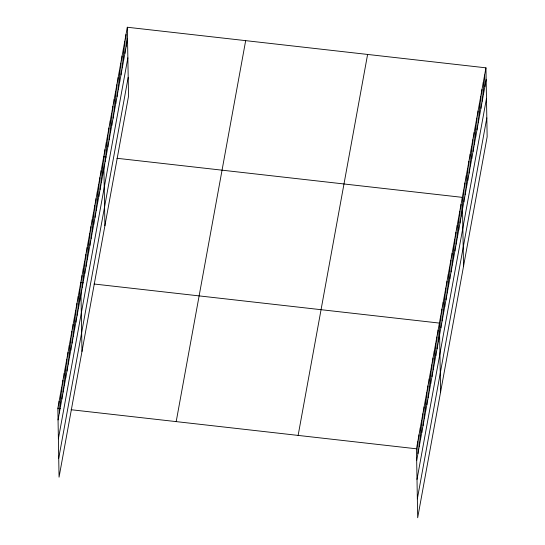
<?xml version="1.0" encoding="UTF-8"?>
<svg xmlns="http://www.w3.org/2000/svg" width="545" height="545" viewBox="0 0 545 545"><rect width="100%" height="100%" fill="white"/><g stroke="black" fill="none" stroke-linecap="round" stroke-linejoin="round"><path stroke-width="0.82" d="M127.326 27.25L128.525 96.199L59.051 477.168L57.852 408.225L127.326 27.25L485.949 67.832L487.148 136.775L417.674 517.75L416.475 448.801L485.949 67.832M58.056 419.957L127.53 38.981M58.383 438.834L127.857 57.865M58.724 458.291L128.198 77.315M176.192 421.619L245.672 40.643M298.129 435.414L367.603 54.439M416.68 460.532L486.154 79.563M417.007 479.416L486.481 98.441M417.347 498.866L486.821 117.897M106.186 157.062L103.7 156.783L104.906 225.725M116.943 158.282L462.324 197.358L463.529 266.307M83.256 282.787L80.776 282.501L81.982 351.45M94.019 284L439.399 323.083L440.605 392.025M57.852 408.225L60.332 408.505M71.088 409.724L416.475 448.801M484.634 75.026L484.839 86.757M483.326 82.22L483.531 93.951M482.012 89.421L482.216 101.152M480.697 96.615L480.901 108.346M479.389 103.809L479.593 115.54M478.074 111.01L478.278 122.734M476.759 118.204L476.964 129.935M475.451 125.398L475.656 137.129M474.136 132.592L474.341 144.323M472.822 139.792L473.033 151.524M471.514 146.987L471.718 158.718M470.199 154.18L470.403 165.912M468.891 161.381L469.095 173.112M467.576 168.575L467.78 180.306M466.261 175.769L466.466 187.5M464.953 182.97L465.157 194.701M463.638 190.164L463.843 201.895M461.05 204.348L461.261 216.079M459.782 211.331L459.987 223.062M458.508 218.313L458.713 230.044M457.235 225.296L457.439 237.027M455.961 232.286L456.165 244.017M454.687 239.269L454.891 251M453.413 246.251L453.617 257.983M452.139 253.234L452.343 264.965M450.865 260.224L451.069 271.955M449.591 267.207L449.795 278.938M448.317 274.19L448.521 285.921M447.043 281.172L447.247 292.903M445.769 288.162L445.974 299.893M444.495 295.145L444.7 306.876M443.221 302.128L443.426 313.859M441.947 309.11L442.152 320.841M440.673 316.1L440.878 327.831M438.126 330.066L438.33 341.797M436.852 337.048L437.056 348.78M435.578 344.038L435.782 355.769M434.304 351.021L434.508 362.752M433.03 358.004L433.234 369.735M431.756 364.986L431.96 376.718M430.482 371.976L430.686 383.707M429.208 378.959L429.412 390.69M427.934 385.942L428.138 397.673M426.66 392.925L426.864 404.656M425.386 399.914L425.591 411.645M424.112 406.897L424.323 418.628M422.838 413.88L423.049 425.611M421.571 420.863L421.776 432.594M420.297 427.852L420.502 439.583M419.023 434.835L419.228 446.566M417.749 441.818L417.954 453.549M126.011 34.444L126.215 46.175M124.696 41.645L124.9 53.376M123.388 48.839L123.592 60.57M122.073 56.033L122.278 67.764M120.765 63.234L120.97 74.965M119.45 70.428L119.655 82.159M118.136 77.622L118.34 89.353M116.828 84.822L117.032 96.554M115.513 92.016L115.717 103.748M114.198 99.21L114.402 110.942M112.89 106.411L113.094 118.142M111.575 113.605L111.78 125.336M110.26 120.799L110.472 132.53M108.952 127.993L109.157 139.724M107.638 135.194L107.842 146.925M106.33 142.388L106.534 154.119M105.015 149.582L105.219 161.313M102.426 163.766L102.63 175.497M101.152 170.749L101.356 182.48M99.878 177.738L100.082 189.469M98.604 184.721L98.815 196.452M97.33 191.704L97.541 203.435M96.063 198.687L96.267 210.418M94.789 205.676L94.993 217.407M93.515 212.659L93.72 224.39M92.241 219.642L92.446 231.373M90.967 226.625L91.172 238.356M89.693 233.614L89.898 245.345M88.419 240.597L88.624 252.328M87.145 247.58L87.35 259.311M85.872 254.563L86.076 266.294M84.598 261.552L84.802 273.283M83.324 268.535L83.528 280.266M82.05 275.518L82.254 287.249M79.502 289.49L79.706 301.222M78.228 296.473L78.432 308.204M76.954 303.456L77.158 315.187M75.68 310.439L75.884 322.17M74.406 317.428L74.611 329.16M73.132 324.411L73.337 336.142M71.858 331.394L72.063 343.125M70.584 338.377L70.789 350.108M69.31 345.366L69.515 357.098M68.036 352.349L68.241 364.08M66.763 359.332L66.967 371.063M65.489 366.315L65.693 378.046M64.215 373.305L64.419 385.036M62.941 380.287L63.145 392.019M61.667 387.27L61.871 399.001M60.393 394.253L60.604 405.984M59.126 401.243L59.33 412.974"/></g></svg>
